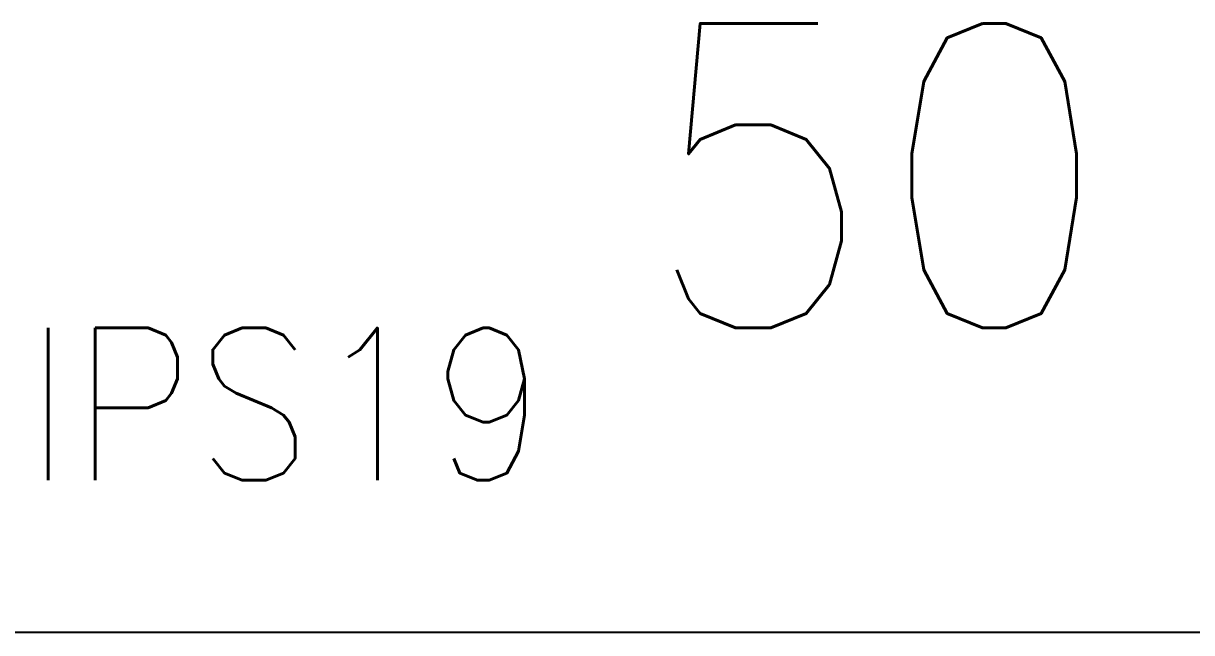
# Model space of a CAD drawing. Header units: inches. Extents: x 47316 to 59086, y 3141 to 11743.
# Drawn here: x 52910.25 to 52929.41, y 8623.72 to 8633.72 of the extents above; entities that cross this region are included whole.
import ezdxf

# ---------------------------------------------------------------- set-up
doc = ezdxf.new("R2010")
doc.units = ezdxf.units.IN
doc.header["$MEASUREMENT"] = 0
doc.styles.get("Standard").update_dxf_attribs({"font": ''})
doc.styles.get('Standard').set_extended_font_data('SimSun')
doc.linetypes.add('_VH_OTCON', pattern='A,0.0001,[7,VeSys.shx,S=0.1,R=0,X=0,Y=0],-0.4,[7,VeSys.shx,S=0.1,R=0,X=0,Y=0],-0.4,["X",Standard,S=1,R=0,X=-0.5,Y=-0.5],-0.0001,[7,VeSys.shx,S=0.1,R=0,X=0,Y=0],-0.4', length=1.2002)

msp = doc.modelspace()

# ---------------------------------------------------------------- linework, layer by layer
at = {"color": 0, "linetype": '_VH_OTCON', "lineweight": -2, "ltscale": 5}
msp.add_line((52938.218, 8623.716), (52909.838, 8623.716), dxfattribs=at)

# ---------------------------------------------------------------- texts
at = {"color": 7, "linetype": '_VH_OTCON', "lineweight": 18, "ltscale": 5, "insert": (52920.385, 8633.716), "char_height": 5, "width": 8.57143, "attachment_point": 1}
msp.add_mtext('\\Fromans.shx;\\W0.9000000000;\\T1.0000000000;\\o\\l50', dxfattribs=at)
at = {"color": 21, "linetype": 'Continuous', "lineweight": 15, "insert": (52910.267, 8628.716), "char_height": 2.5, "width": 9.53571, "attachment_point": 1}
msp.add_mtext('\\Fromans.shx;\\W0.9000000000;\\T1.0000000000;\\o\\lIPS19', dxfattribs=at)

doc.saveas('drawing.dxf')
